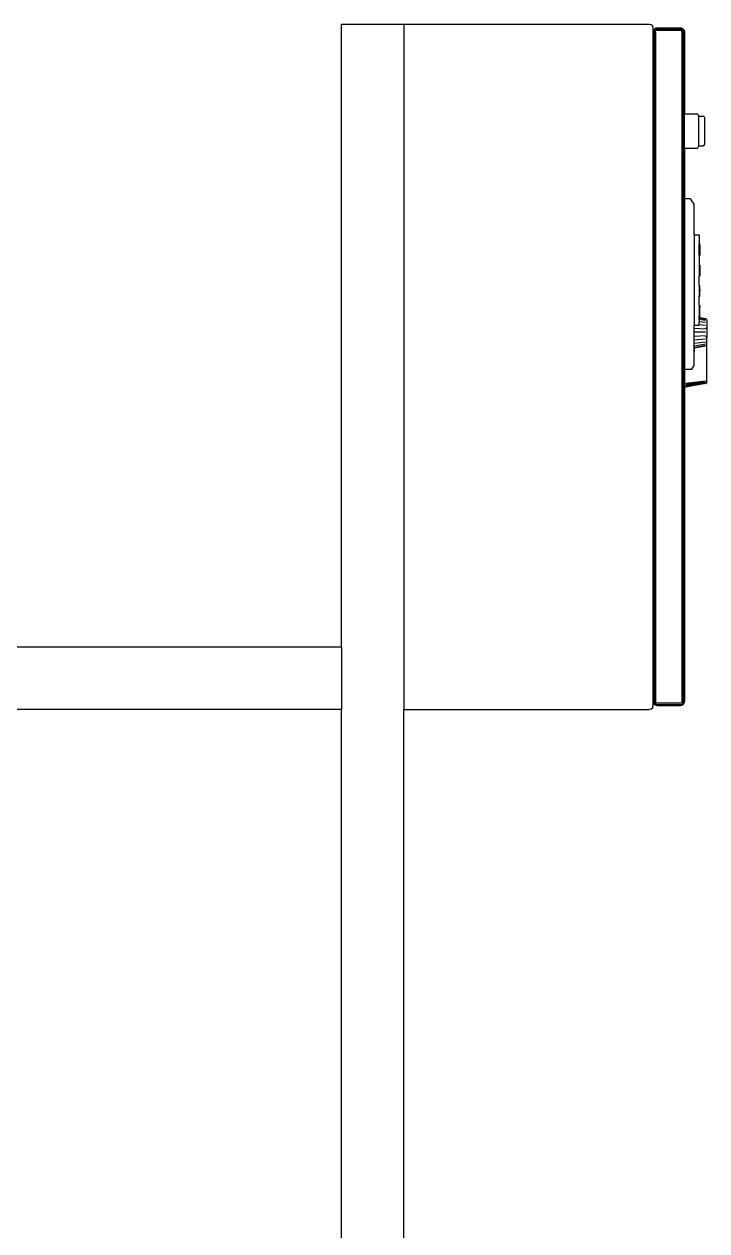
# Model space of a CAD drawing. Header units: inches. Extents: x -1841 to -80, y -100 to 1021.
# Drawn here: x -1266.39 to -1262.06, y 649.01 to 656.66 of the extents above; entities that cross this region are included whole.
import ezdxf

# ---------------------------------------------------------------- set-up
doc = ezdxf.new("R2010")
doc.units = ezdxf.units.IN
doc.header["$MEASUREMENT"] = 0
doc.layers.add('Edges', color=7, linetype='Continuous')

# ---------------------------------------------------------------- blocks, each defined once
blk = doc.blocks.new('fire fighting pump rs')
at = {"layer": 'Edges', "color": 1}
for p, q in [((19.65, 75.657), (23.65, 75.657)), ((19.65, 35.657), (19.65, 75.657)), ((23.65, 75.657), (39.4, 75.657)), ((23.65, 75.657), (23.65, 31.657)), ((39.4, 75.657), (39.496, 75.638)), ((39.496, 75.638), (39.577, 75.584)), ((39.577, 75.584), (39.631, 75.503)), ((39.65, 75.407), (39.631, 75.503)), ((39.65, 75.157), (39.65, 75.407)), ((39.669, 75.253), (39.65, 75.157)), ((39.65, 32.157), (39.65, 75.157)), ((39.723, 75.334), (39.669, 75.253)), ((39.669, 75.157), (39.687, 75.253)), ((39.669, 75.253), (39.687, 75.253)), ((39.669, 75.157), (39.669, 32.157)), ((39.687, 75.253), (39.737, 75.253)), ((39.804, 75.388), (39.723, 75.334)), ((41.577, 75.334), (39.723, 75.334)), ((39.723, 75.157), (39.737, 75.253)), ((39.723, 75.157), (39.723, 32.157)), ((39.737, 75.253), (39.812, 75.253)), ((39.832, 75.388), (39.804, 75.388)), ((39.804, 75.157), (39.812, 75.253)), ((39.804, 75.157), (39.804, 32.157)), ((41.488, 75.253), (39.812, 75.253)), ((39.9, 75.407), (39.832, 75.388)), ((41.468, 75.388), (39.832, 75.388)), ((39.9, 75.407), (41.4, 75.407)), ((41.4, 75.407), (41.468, 75.388)), ((41.496, 75.388), (41.468, 75.388)), ((41.563, 75.253), (41.488, 75.253)), ((41.496, 75.157), (41.488, 75.253)), ((41.496, 75.388), (41.577, 75.334)), ((41.496, 75.157), (41.496, 32.157)), ((41.613, 75.253), (41.563, 75.253)), ((41.577, 75.157), (41.563, 75.253)), ((41.577, 75.334), (41.631, 75.253)), ((41.577, 75.157), (41.577, 32.157)), ((41.631, 75.157), (41.613, 75.253)), ((41.631, 75.253), (41.613, 75.253)), ((41.631, 75.253), (41.65, 75.157)), ((41.631, 69.895), (41.631, 75.157)), ((41.65, 75.157), (41.65, 69.895)), ((41.631, 69.895), (41.65, 69.895)), ((41.631, 69.895), (41.631, 67.695)), ((41.65, 69.895), (42.45, 69.895)), ((41.65, 67.695), (41.65, 69.895)), ((42.488, 69.887), (42.45, 69.895)), ((42.488, 69.887), (42.521, 69.865)), ((42.542, 69.832), (42.521, 69.865)), ((42.55, 69.794), (42.542, 69.832)), ((42.55, 69.794), (42.55, 69.747)), ((42.55, 69.747), (42.84, 69.747)), ((42.55, 69.747), (42.55, 67.842)), ((42.84, 69.747), (42.878, 69.74)), ((42.911, 69.718), (42.878, 69.74)), ((42.911, 69.718), (42.932, 69.685)), ((42.932, 69.685), (42.94, 69.646)), ((42.94, 69.646), (42.94, 67.943)), ((41.631, 32.157), (41.631, 67.695)), ((41.631, 67.695), (41.65, 67.695)), ((41.65, 67.695), (42.45, 67.695)), ((41.65, 67.695), (41.65, 64.437)), ((42.45, 67.695), (42.488, 67.702)), ((42.488, 67.702), (42.521, 67.724)), ((42.521, 67.724), (42.542, 67.757)), ((42.542, 67.757), (42.55, 67.795)), ((42.55, 67.842), (42.84, 67.842)), ((42.55, 67.842), (42.55, 67.795)), ((42.878, 67.85), (42.84, 67.842)), ((42.911, 67.872), (42.878, 67.85)), ((42.911, 67.872), (42.932, 67.904)), ((42.932, 67.904), (42.94, 67.943)), ((42.052, 64.437), (41.65, 64.437)), ((41.65, 64.437), (41.65, 53.512)), ((42.283, 64.097), (42.052, 64.437)), ((42.283, 62.131), (42.283, 64.097)), ((42.283, 62.131), (42.596, 62.131)), ((42.283, 62.131), (42.283, 56.332)), ((42.596, 62.131), (42.596, 61.66)), ((42.596, 61.66), (42.626, 61.66)), ((42.596, 61.654), (42.596, 61.66)), ((42.596, 61.654), (42.626, 61.654)), ((42.596, 61.654), (42.596, 61.638)), ((42.596, 61.638), (42.626, 61.638)), ((42.596, 61.622), (42.596, 61.638)), ((42.596, 61.622), (42.626, 61.622)), ((42.596, 61.614), (42.596, 61.622)), ((42.596, 61.614), (42.626, 61.618)), ((42.596, 61.614), (42.626, 61.614)), ((42.596, 61.607), (42.596, 61.614)), ((42.596, 61.607), (42.626, 61.607)), ((42.596, 61.607), (42.596, 61.593)), ((42.596, 61.593), (42.626, 61.593)), ((42.596, 61.59), (42.596, 61.593)), ((42.596, 61.59), (42.626, 61.59)), ((42.596, 61.585), (42.596, 61.59)), ((42.596, 61.585), (42.626, 61.585)), ((42.596, 61.585), (42.596, 61.55)), ((42.596, 61.55), (42.626, 61.55)), ((42.596, 61.546), (42.596, 61.55)), ((42.596, 61.536), (42.596, 61.546)), ((42.596, 61.546), (42.626, 61.546)), ((42.596, 61.536), (42.626, 61.536)), ((42.596, 61.536), (42.596, 61.523)), ((42.596, 61.523), (42.626, 61.523)), ((42.596, 61.521), (42.596, 61.523)), ((42.596, 61.521), (42.626, 61.517)), ((42.596, 61.521), (42.626, 61.521)), ((42.596, 61.504), (42.596, 61.521)), ((42.596, 61.494), (42.596, 61.504)), ((42.596, 61.504), (42.626, 61.504)), ((42.596, 61.494), (42.626, 61.494)), ((42.596, 61.494), (42.596, 61.482)), ((42.596, 61.482), (42.626, 61.484)), ((42.596, 60.809), (42.596, 61.482)), ((42.626, 61.654), (42.626, 61.66)), ((42.626, 61.638), (42.626, 61.654)), ((42.626, 61.622), (42.626, 61.638)), ((42.626, 61.622), (42.626, 61.618)), ((42.626, 61.622), (42.626, 61.614)), ((42.626, 61.618), (42.626, 61.614)), ((42.626, 61.618), (42.626, 61.607)), ((42.626, 61.607), (42.626, 61.614)), ((42.626, 61.607), (42.626, 61.593)), ((42.626, 61.59), (42.626, 61.593)), ((42.626, 61.59), (42.626, 61.585)), ((42.626, 61.55), (42.626, 61.585)), ((42.626, 61.55), (42.626, 61.546)), ((42.626, 61.536), (42.626, 61.546)), ((42.626, 61.536), (42.626, 61.523)), ((42.626, 61.523), (42.626, 61.517)), ((42.626, 61.521), (42.626, 61.523)), ((42.626, 61.521), (42.626, 61.517)), ((42.626, 61.517), (42.626, 61.504)), ((42.626, 61.504), (42.626, 61.494)), ((42.626, 61.494), (42.647, 61.494)), ((42.626, 61.484), (42.626, 61.494)), ((42.647, 61.494), (42.647, 60.809)), ((42.596, 60.809), (42.647, 60.809)), ((42.596, 60.809), (42.596, 60.182)), ((42.596, 60.182), (42.647, 60.18)), ((42.596, 60.182), (42.596, 59.496)), ((42.647, 60.18), (42.647, 59.496)), ((42.596, 59.496), (42.647, 59.496)), ((42.596, 58.87), (42.596, 59.496)), ((42.596, 58.87), (42.647, 58.87)), ((42.596, 58.87), (42.596, 58.185)), ((42.596, 58.185), (42.647, 58.185)), ((42.596, 57.6), (42.596, 58.185)), ((42.647, 58.616), (42.647, 58.87)), ((42.647, 58.616), (42.649, 58.55)), ((42.649, 58.55), (42.647, 58.528)), ((42.647, 58.528), (42.649, 58.505)), ((42.647, 58.439), (42.649, 58.505)), ((42.647, 58.185), (42.647, 58.439)), ((42.596, 57.6), (42.647, 57.6)), ((42.596, 57.6), (42.596, 57.494)), ((42.596, 57.494), (42.647, 57.494)), ((42.596, 57.494), (42.596, 57.484)), ((42.596, 57.484), (42.647, 57.484)), ((42.596, 57.484), (42.596, 56.935)), ((42.647, 57.6), (42.647, 57.494)), ((42.647, 57.494), (42.647, 57.484)), ((42.647, 57.403), (42.647, 57.484)), ((42.649, 57.4), (42.647, 57.403)), ((42.647, 57.372), (42.649, 57.383)), ((42.647, 57.067), (42.647, 57.372)), ((42.649, 57.383), (42.649, 57.4)), ((42.596, 56.935), (42.647, 56.935)), ((42.596, 56.935), (42.596, 56.925)), ((42.596, 56.925), (42.647, 56.925)), ((42.596, 56.818), (42.596, 56.925)), ((42.596, 56.818), (42.647, 56.818)), ((42.596, 56.799), (42.596, 56.818)), ((42.596, 56.799), (43.005, 56.72)), ((42.596, 56.703), (42.596, 56.799)), ((43.005, 56.632), (42.596, 56.703)), ((42.596, 56.703), (42.596, 56.55)), ((42.602, 56.831), (42.647, 56.818)), ((42.649, 57.057), (42.647, 57.067)), ((42.647, 57.038), (42.649, 57.057)), ((42.647, 56.935), (42.647, 57.038)), ((42.647, 56.925), (42.647, 56.935)), ((42.647, 56.818), (42.647, 56.925)), ((42.647, 56.818), (43.005, 56.75)), ((43.005, 56.75), (43.038, 56.737)), ((43.038, 56.737), (43.066, 56.712)), ((43.066, 56.712), (43.085, 56.68)), ((43.085, 56.68), (43.091, 56.644)), ((43.091, 56.644), (43.091, 56.21)), ((42.283, 56.332), (42.596, 56.332)), ((42.283, 56.135), (42.283, 56.332)), ((42.283, 56.135), (43.005, 56.098)), ((42.283, 55.871), (42.283, 56.135)), ((43.005, 55.871), (42.283, 55.871)), ((42.283, 55.606), (42.283, 55.871)), ((43.005, 56.493), (42.596, 56.55)), ((42.596, 56.351), (42.596, 56.55)), ((43.005, 56.31), (42.596, 56.351)), ((42.596, 56.332), (42.596, 56.351)), ((43.005, 56.135), (43.038, 56.142)), ((43.066, 56.16), (43.085, 56.189)), ((43.091, 56.21), (43.085, 56.189)), ((43.091, 56.21), (43.091, 55.531)), ((43.005, 55.643), (42.283, 55.606)), ((42.283, 55.359), (42.283, 55.606)), ((43.005, 55.431), (42.283, 55.359)), ((42.283, 55.147), (42.283, 55.359)), ((43.005, 55.248), (42.283, 55.147)), ((42.283, 54.988), (42.283, 55.147)), ((43.005, 55.109), (42.294, 54.988)), ((43.005, 55.021), (42.294, 54.884)), ((42.294, 54.874), (43.005, 55.011)), ((43.005, 55.606), (43.038, 55.599)), ((43.066, 55.581), (43.085, 55.552)), ((43.085, 55.552), (43.091, 55.531)), ((43.091, 52.683), (43.091, 55.531)), ((42.283, 54.984), (42.283, 54.988)), ((42.283, 54.988), (42.294, 54.988)), ((42.294, 54.988), (42.283, 54.984)), ((42.283, 54.612), (42.283, 54.984)), ((42.283, 54.984), (42.294, 54.982)), ((42.283, 53.741), (42.283, 54.612)), ((42.283, 54.612), (42.294, 54.612)), ((42.294, 54.982), (42.294, 54.988)), ((42.294, 54.884), (42.294, 54.982)), ((42.294, 54.884), (42.294, 54.874)), ((42.294, 54.612), (42.294, 54.874)), ((41.65, 53.512), (42.128, 53.512)), ((41.65, 53.512), (41.65, 52.43)), ((42.128, 53.512), (42.283, 53.741)), ((43.005, 52.731), (41.736, 52.575)), ((43.005, 52.691), (41.736, 52.519)), ((41.657, 52.397), (41.65, 52.43)), ((41.65, 52.43), (41.65, 32.157)), ((41.675, 52.372), (41.657, 52.397)), ((41.703, 52.358), (41.675, 52.372)), ((41.736, 52.357), (41.703, 52.358)), ((43.005, 52.654), (41.736, 52.466)), ((43.005, 52.622), (41.736, 52.421)), ((43.005, 52.598), (41.736, 52.386)), ((43.005, 52.582), (41.736, 52.364)), ((43.005, 52.577), (41.736, 52.357)), ((43.005, 52.577), (43.038, 52.59)), ((43.066, 52.614), (43.038, 52.59)), ((43.066, 52.614), (43.085, 52.646)), ((43.091, 52.683), (43.085, 52.646)), ((19.65, 35.657), (-3.279, 35.657)), ((19.65, 35.657), (19.65, 31.657)), ((39.631, 31.811), (39.577, 31.73)), ((39.631, 31.811), (39.65, 31.907)), ((39.669, 32.061), (39.65, 32.157)), ((39.65, 31.907), (39.65, 32.157)), ((39.669, 32.157), (39.687, 32.061)), ((39.723, 31.98), (39.669, 32.061)), ((39.669, 32.061), (39.687, 32.061)), ((39.687, 32.061), (39.737, 32.061)), ((39.723, 32.157), (39.737, 32.061)), ((39.804, 31.926), (39.723, 31.98)), ((39.723, 31.98), (41.577, 31.98)), ((39.737, 32.061), (39.812, 32.061)), ((39.804, 32.157), (39.812, 32.061)), ((39.832, 31.926), (39.804, 31.926)), ((41.488, 32.061), (39.812, 32.061)), ((39.9, 31.907), (39.832, 31.926)), ((39.832, 31.926), (41.468, 31.926)), ((39.9, 31.907), (41.4, 31.907)), ((41.4, 31.907), (41.468, 31.926)), ((41.468, 31.926), (41.496, 31.926)), ((41.496, 32.157), (41.488, 32.061)), ((41.563, 32.061), (41.488, 32.061)), ((41.496, 31.926), (41.577, 31.98)), ((41.577, 32.157), (41.563, 32.061)), ((41.613, 32.061), (41.563, 32.061)), ((41.577, 31.98), (41.631, 32.061)), ((41.631, 32.157), (41.613, 32.061)), ((41.631, 32.061), (41.613, 32.061)), ((41.631, 32.061), (41.65, 32.157)), ((19.65, 31.657), (-3.979, 31.657)), ((19.65, -41.058), (19.65, 31.657)), ((23.65, 31.657), (39.4, 31.657)), ((23.65, -41.979), (23.65, 31.657)), ((39.496, 31.676), (39.4, 31.657)), ((39.496, 31.676), (39.577, 31.73))]:
    blk.add_line(p, q, dxfattribs=at)

msp = doc.modelspace()

# ---------------------------------------------------------------- block references
at = {"color": 7, "lineweight": 25, "xscale": 0.09873225494856434, "yscale": 0.09873225494856434, "zscale": 0.09873225494856434}
msp.add_blockref('fire fighting pump rs', (-1266.3192, 649.1878), dxfattribs=at)

doc.saveas('drawing.dxf')
